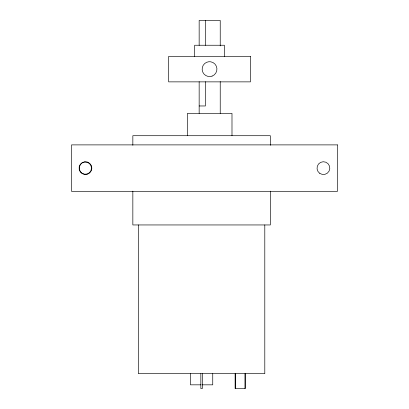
<?xml version="1.0" encoding="UTF-8"?>
<svg xmlns="http://www.w3.org/2000/svg" width="409" height="409" viewBox="0 0 409 409"><rect width="100%" height="100%" fill="white"/><g stroke="black" fill="none" stroke-linecap="round" stroke-linejoin="round"><path stroke-width="0.61" d="M199.157 105.967L205.4 105.967L205.4 81.718M201.013 384.833L190.436 384.833L190.436 373.678M202.169 384.833L212.746 384.833L212.746 373.678M270.339 145.277L270.339 135.711L132.843 135.711L132.843 145.277M270.339 191.167L270.339 224.95L132.843 224.95L132.843 191.167M264.797 224.95L264.797 373.678L138.38 373.678L138.38 224.95M245.262 373.678L245.262 388.55L235.119 388.55L235.119 373.678M245.001 373.678L245.001 388.55M235.374 373.678L235.374 388.55M231.99 135.711L231.99 113.405L187.399 113.405L187.399 135.711M224.408 56.396L224.408 45.241L194.669 45.241L194.669 56.396M220.231 45.915L220.231 20.45L199.157 20.45L199.157 45.338M220.231 81.57L220.231 113.405M205.4 20.45L205.4 45.338M202.332 373.678L202.332 388.55L200.845 388.55L200.845 373.678M199.157 81.718L199.157 113.405M212.077 76.115L210.195 76.534A7.434 7.388 -90 0 1 202.179 69.791A7.434 7.388 -90 0 1 208.881 61.723L210.809 61.805A7.434 7.388 -90 0 1 212.077 76.115M250.431 56.396L168.646 56.396L168.646 81.866L250.431 81.866L250.431 56.396M337.456 144.888L71.544 144.888L71.544 191.361L337.456 191.361L337.456 144.888M319.818 173.411A6.396 6.396 0 0 0 329.797 168.6A6.396 6.396 0 0 0 320.641 162.363A6.396 6.396 0 0 0 319.818 173.411M82.255 173.661A6.396 6.396 0 0 0 91.851 168.125A6.396 6.396 0 0 0 82.255 162.588A6.396 6.396 0 0 0 82.255 173.661M82.296 173.436A6.135 6.135 0 0 0 91.498 168.125A6.135 6.135 0 0 0 82.296 162.813A6.135 6.135 0 0 0 82.296 173.436"/></g></svg>
